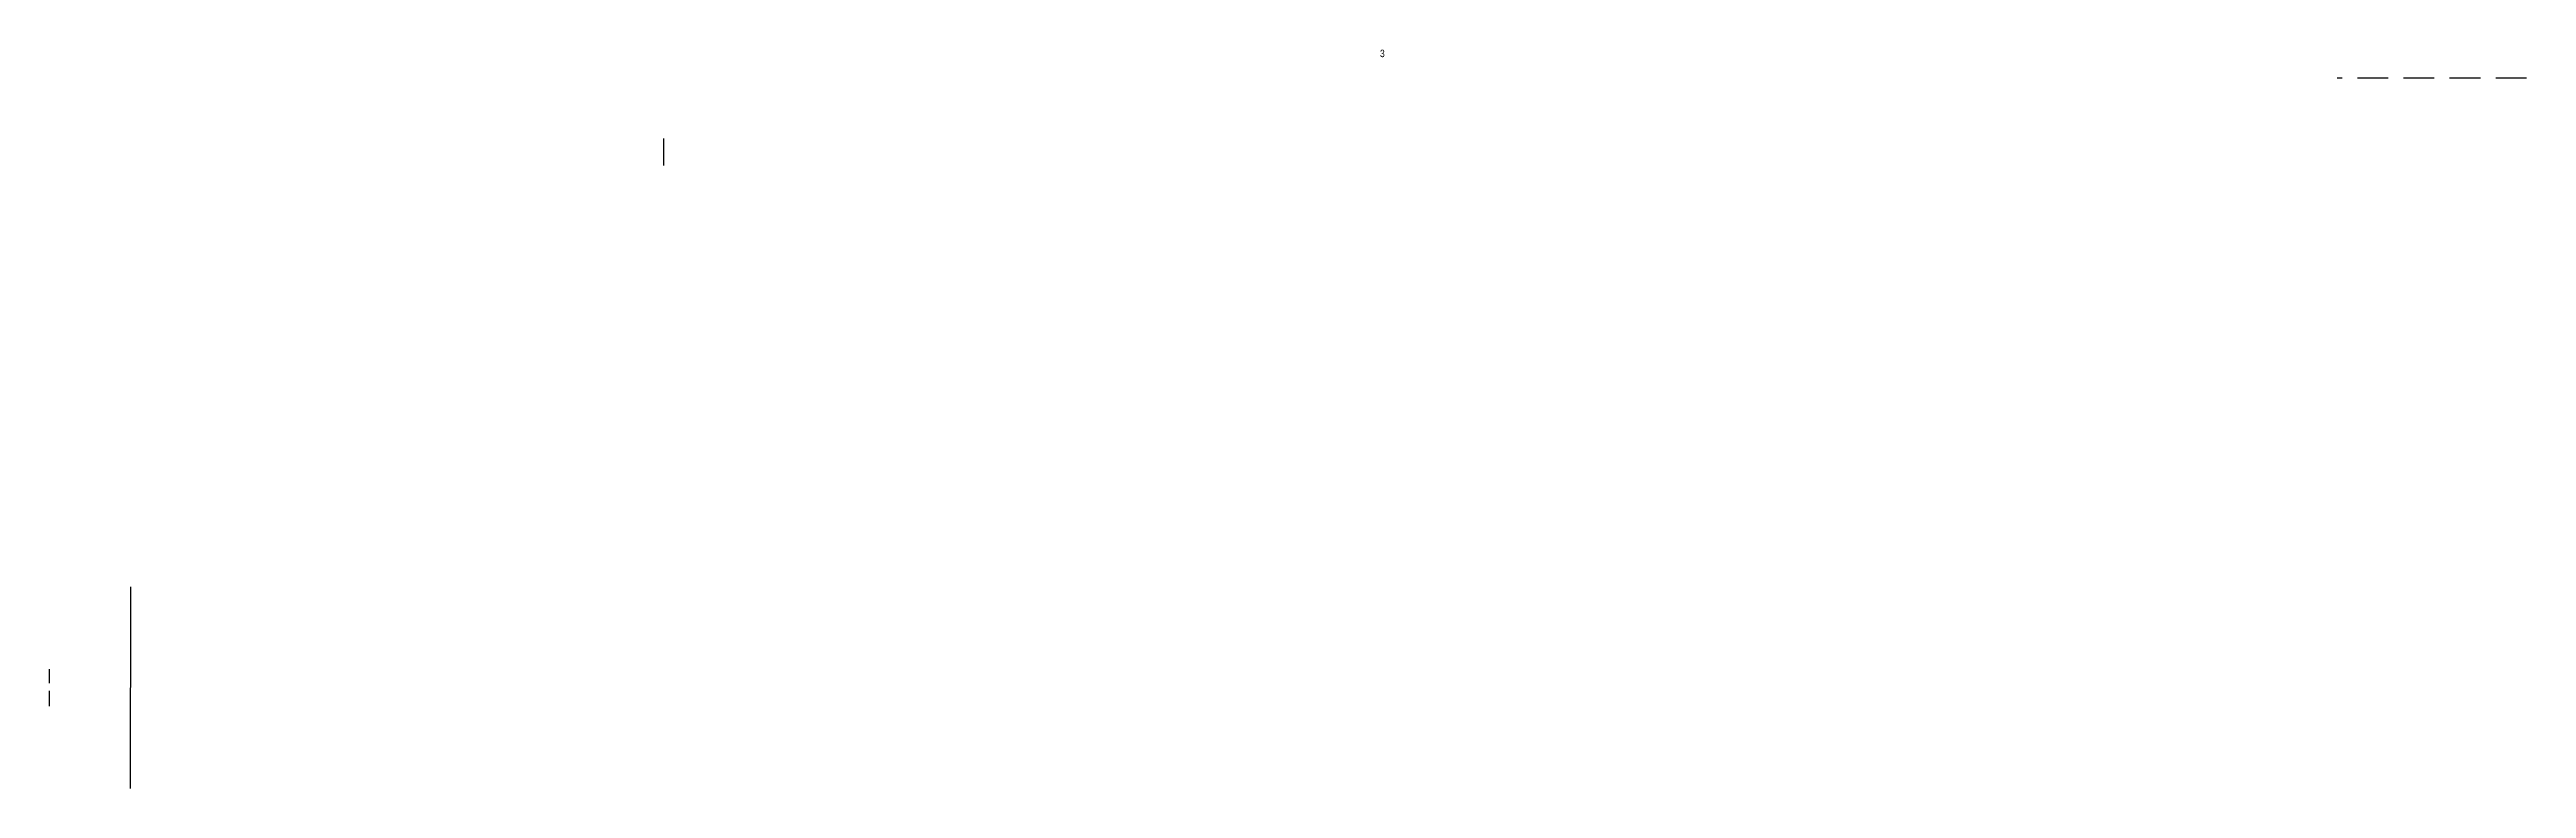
# Model space of a CAD drawing. Header units: inches. Extents: x 3662 to 8692, y -126 to 1283.
# Drawn here: x 7684 to 8692, y 982 to 1283 of the extents above; entities that cross this region are included whole.
import ezdxf

# ---------------------------------------------------------------- set-up
doc = ezdxf.new("R2010")
doc.units = ezdxf.units.IN
doc.header["$MEASUREMENT"] = 0
doc.linetypes.add('HIDDEN', pattern=[0.375, 0.25, -0.125])
for name, color, linetype, lineweight in [('NEW FRAMING', 6, 'Continuous', 30), ('NEW FRAMMING', 6, 'Continuous', 30), ('ROOF', 7, 'HIDDEN', 30), ('WALL FRAMING', 7, 'Continuous', 30)]:
    doc.layers.add(name, color=color, linetype=linetype, lineweight=lineweight)
doc.layers.add('TEXT80', color=15, linetype='Continuous')
doc.styles.add('ARCHENT', font='technical.ttf', dxfattribs={"height": 6})

msp = doc.modelspace()

# ---------------------------------------------------------------- linework, layer by layer
at = {"layer": 'NEW FRAMING', "ltscale": 15}
msp.add_line((7717.1, 1064.3), (7717, 982.3), dxfattribs=at)
at = {"layer": 'NEW FRAMMING', "color": 6, "linetype": 'HIDDEN', "ltscale": 25}
msp.add_line((7684.2, 1015.8), (7684.2, 1030.8), dxfattribs=at)
at = {"layer": 'ROOF', "ltscale": 50}
msp.add_line((8691.8, 1271.3), (8614.8, 1271.3), dxfattribs=at)
at = {"layer": 'WALL FRAMING', "ltscale": 15}
msp.add_line((7934, 1246.8), (7934, 1235.8), dxfattribs=at)

# ---------------------------------------------------------------- texts
at = {"layer": 'TEXT80', "color": 6, "insert": (8226.4, 1281.4), "char_height": 3, "width": 360.062, "attachment_point": 5, "rotation": 0.0328, "style": 'ARCHENT'}
msp.add_mtext('3', dxfattribs=at)

doc.saveas('drawing.dxf')
